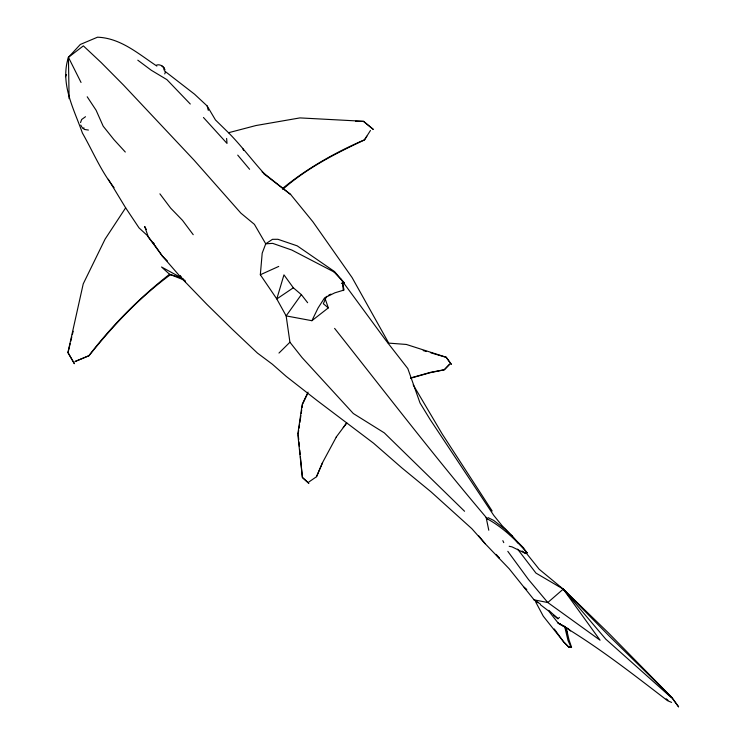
<?xml version="1.0" encoding="UTF-8"?>
<svg xmlns="http://www.w3.org/2000/svg" width="744" height="744" viewBox="0 0 744 744"><rect width="100%" height="100%" fill="white"/><g stroke="black" fill="none" stroke-linecap="round" stroke-linejoin="round"><path stroke-width="1.12" d="M464.563 511.268L384.276 432.85L353.316 413.524L302.073 357.594L289.928 342.231L286.152 315.902L276.796 298.949L260.335 274.75L262.195 253.165L265.738 243.818L272.462 239.326L277.921 239.289L297.219 245.855L334.502 271.551L344.277 282.897L334 271.941L291.853 250.058L272.676 243.362L265.738 243.818L254.411 224.353L240.889 213.147L194.11 160.202L123.458 85.03L101.212 62.589L83.375 45.868L68.429 57.316C59.864 83.979 73.805 108.605 82.417 133.064C92.879 151.367 100.859 170.981 114.074 187.627M298.186 433.91L298.688 430.478M299.023 428.191L299.534 424.759M299.869 422.471L300.883 415.608M301.218 413.32L301.729 409.888M302.064 407.6L302.399 405.313M70.187 343.607L68.03 352.582L74.381 363.704L67.918 352.572L83.226 283.882L105.09 239.131L125.652 207.836L108.299 179.258M70.727 341.357L71.805 336.874M72.345 334.623L73.163 331.257M163.903 69.796L164.126 67.89L161.792 65.835M164.75 73.907L165.27 72.363M80.538 122.565L81.682 119.486L85.504 116.715M316.526 476.699L322.608 462.601M65.444 76.706L66.402 74.623M308.044 392.116L302.194 404.355L297.795 434.143L302.38 477.481L308.862 483.377L302.417 477.462L300.409 456.835M302.576 404.169L307.439 393.985M293.331 287.788L276.796 298.949L283.957 274.862L293.331 287.788L301.357 294.633L286.152 315.902L311.894 320.701L318.079 307.969L324.551 297.916L334.781 292.848L344.035 290.03L342.528 282.683L341.412 283.473M326.532 296.335L323.352 303.757L328.318 307.877L311.894 320.701M336.297 437.035L322.478 462.703L316.479 476.737L308.816 482.019M363.658 121.467L373.153 129.279L363.658 121.467L355.567 121.253M370.456 130.479L364.56 139.76C335.377 152.436 307.421 168.079 282.785 188.306M366.829 136.198L364.43 139.993C335.488 153.441 306.742 168.172 282.664 189.432M336.176 437.119L346.788 422.899M343.226 427.577L346.583 423.038M446.251 357.362L451.236 364.197L446.251 357.362L430.888 352.833M69.108 98.701L68.429 57.316L80.315 44.463L97.52 37.2C120.742 38.065 138.43 53.921 156.854 66.058M278.963 353.065L289.928 342.231M517.61 549.137L535.959 573.094L563.245 589.118L609.206 636.008L671.804 697.454L678.556 706.8L671.804 697.454L608.322 632.791L563.245 589.118L539.168 569.234L526.166 552.978M571.559 647.271L568.221 646.648L571.559 647.271L568.974 639.719L566.165 627.648M553.843 615.214L557.963 618.738L559.432 617.408M671.497 697.751L605.783 639.152L563.245 589.118L547.798 602.528L534.08 599.841L509.166 568.76L485.172 543.715L471.836 528.686L431.036 491.849L401.872 467.902L373.534 443.182L317.167 400.579L286.245 376.418L272.276 364.151L257.433 353.075L232.453 329.434L206.972 304.445L181.359 277.94L162.425 256.178L148.382 237.131L144.708 226.511L146.335 229.496M523.571 548.123L527.236 553.015C515.731 539.753 502.302 526.929 486.734 518.559M170.646 274.536C139.5 297.33 113.004 325.639 89.02 355.725L74.967 361.547L88.862 355.716C112.205 325.268 139.361 297.926 169.539 274.266L185.117 280.442M334 271.941L334.502 271.551M328.29 295.452L330.922 294.113M260.335 274.75L278.73 266.426M410.837 377.878L430.646 372.316L444.326 369.731L449.869 364.002L444.224 369.842L430.367 372.66L410.558 378.222M164.331 70.801L194.5 94.163L207.157 105.955L215.453 119.942L228.52 132.73L255.973 125.531L299.934 117.905L363.751 121.3M83.17 128.126L84.156 128.052M88.415 130.06L84.416 129.437L82.528 127.931M156.779 64.942C160.462 64.04 163.838 66.532 165.029 69.927M388.21 343.077L406.354 344.453L446.316 357.278M509.184 546.273L512.039 546.877L525.683 553.573L526.752 552.383L525.841 553.452L522.046 550.997M423.206 350.573L426.498 351.54M540.497 604.77L548.746 611.112L558.233 623.165L560.288 623.872M671.609 702.392L667.526 700.69C632.093 673.478 596.837 645.82 558.233 623.165L565.459 626.848M487.952 517.591L493.598 520.354L505.223 529.337L523.683 548.04M183.359 278.935L161.541 266.994L169.539 274.266L181.359 277.94L185.498 281.799M558.233 623.165L566.565 627.88M540.386 604.072L534.08 599.841L537.745 602.659M509.566 534.257L512.253 536.061L518.112 543.185M263.46 173.464L290.653 194.5L312.908 221.796L352.089 277.568L388.359 342.445M137.807 60.19L151.218 70.215L166.898 79.636L190.287 104.03M262.093 171.873L290.653 194.5M666.215 698.811L667.973 700.271M524.139 587.202L526.78 589.462M567.458 628.094L570.527 630.903M548.784 610.312L557.963 618.738M167.428 261.023L162.425 256.178L154.985 245.464M512.253 536.061L501.921 525.487L493.728 515.35L430.125 419.495L420.044 403.016L407.814 368.559L385.848 340.343L340.678 278.888M495.978 554.513L499.345 558.028L496.136 554.382M228.52 132.73C241.661 146.019 252.653 161.095 265.31 174.793M125.299 152.036L113.897 139.584L103.184 126.192L96.115 110.261L87.206 96.776M203.447 117.487L227.004 143.406L226.622 138.421M334.605 328.383C385.141 392.218 434.728 456.9 487.45 518.912M237.727 155.124L249.612 169.297M478.606 535.699L485.172 543.715M301.357 294.633L307.635 302.724M154.324 244.618L147.098 235.309L139.054 227.915L125.652 207.836M507.817 551.351L528.454 579.483L547.798 602.528L600.082 640.212L563.245 589.118M159.904 193.849L170.618 208.078L182.485 220.326L193.226 234.695M554.299 628.987L563.738 641.979L568.993 647.308L563.738 641.979L543.269 616.181L535.736 602.054M492.175 511.007L442.15 433.892L413.18 384.797M80.752 125.057L81.98 127.289M153.357 242.47L154.436 244.469M180.327 275.885L181.359 277.94L180.606 276.061M242.656 148.419L243.641 150.381M68.429 57.316L81.04 82.463M502.842 540.656L503.762 542.627M571.243 647.559L568.025 640.575L564.64 626.383M565.133 627.257L567.346 633.144M325.035 298.428L328.318 307.877M207.157 105.955L208.301 110.41M486.13 517.443L488.78 530.23M342.528 282.683L343.337 290.588M298.298 435.054L298.735 439.639M298.958 441.936L299.404 446.521M299.739 449.953L300.185 454.538"/></g></svg>
